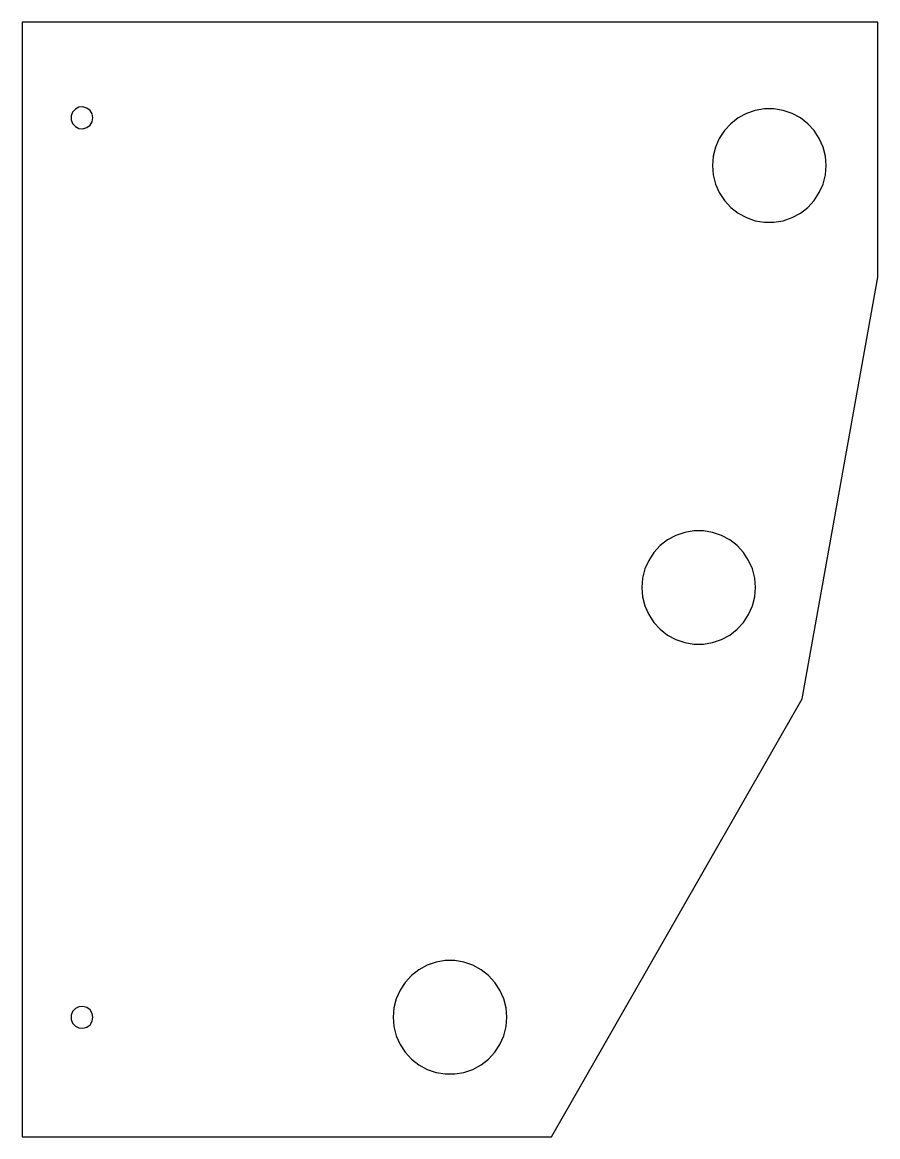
# Model space of a CAD drawing. Header units: millimetres. Extents: x -280 to -65, y 44 to 324.
import ezdxf

# ---------------------------------------------------------------- set-up
doc = ezdxf.new("R2010")
doc.units = ezdxf.units.MM
doc.layers.add('CUT_PROFILE', color=7, linetype='Continuous')

msp = doc.modelspace()

# ---------------------------------------------------------------- linework, layer by layer
at = {"layer": 'CUT_PROFILE'}
for points in [[(-280, 324), (-280, 44), (-147, 44), (-84, 154), (-65, 260), (-65, 324)], [(-262.25, 300), (-262.44, 300.99), (-262.97, 301.85), (-263.77, 302.46), (-264.75, 302.74), (-265.75, 302.65), (-266.66, 302.19), (-267.34, 301.45), (-267.7, 300.51), (-267.7, 299.49), (-267.34, 298.55), (-266.66, 297.81), (-265.75, 297.35), (-264.75, 297.26), (-263.77, 297.54), (-262.97, 298.15), (-262.44, 299.01)], [(-77.97, 288), (-78.16, 290.35), (-78.74, 292.64), (-79.69, 294.8), (-80.98, 296.77), (-82.58, 298.51), (-84.44, 299.96), (-86.51, 301.08), (-88.74, 301.85), (-91.07, 302.24), (-93.43, 302.24), (-95.76, 301.85), (-97.99, 301.08), (-100.06, 299.96), (-101.92, 298.51), (-103.52, 296.77), (-104.81, 294.8), (-105.76, 292.64), (-106.34, 290.35), (-106.53, 288), (-106.34, 285.65), (-105.76, 283.36), (-104.81, 281.2), (-103.52, 279.23), (-101.92, 277.49), (-100.06, 276.04), (-97.99, 274.92), (-95.76, 274.15), (-93.43, 273.76), (-91.07, 273.76), (-88.74, 274.15), (-86.51, 274.92), (-84.44, 276.04), (-82.58, 277.49), (-80.98, 279.23), (-79.69, 281.2), (-78.74, 283.36), (-78.16, 285.65)], [(-95.72, 182), (-95.91, 184.35), (-96.49, 186.64), (-97.44, 188.8), (-98.73, 190.77), (-100.33, 192.51), (-102.19, 193.96), (-104.26, 195.08), (-106.49, 195.85), (-108.82, 196.24), (-111.18, 196.24), (-113.51, 195.85), (-115.74, 195.08), (-117.81, 193.96), (-119.67, 192.51), (-121.27, 190.77), (-122.56, 188.8), (-123.51, 186.64), (-124.09, 184.35), (-124.28, 182), (-124.09, 179.65), (-123.51, 177.36), (-122.56, 175.2), (-121.27, 173.23), (-119.67, 171.49), (-117.81, 170.04), (-115.74, 168.92), (-113.51, 168.15), (-111.18, 167.76), (-108.82, 167.76), (-106.49, 168.15), (-104.26, 168.92), (-102.19, 170.04), (-100.33, 171.49), (-98.73, 173.23), (-97.44, 175.2), (-96.49, 177.36), (-95.91, 179.65)], [(-158.22, 74), (-158.41, 76.35), (-158.99, 78.64), (-159.94, 80.8), (-161.23, 82.77), (-162.83, 84.51), (-164.69, 85.96), (-166.76, 87.08), (-168.99, 87.85), (-171.32, 88.24), (-173.68, 88.24), (-176.01, 87.85), (-178.24, 87.08), (-180.31, 85.96), (-182.17, 84.51), (-183.77, 82.77), (-185.06, 80.8), (-186.01, 78.64), (-186.59, 76.35), (-186.78, 74), (-186.59, 71.65), (-186.01, 69.36), (-185.06, 67.2), (-183.77, 65.23), (-182.17, 63.49), (-180.31, 62.04), (-178.24, 60.92), (-176.01, 60.15), (-173.68, 59.76), (-171.32, 59.76), (-168.99, 60.15), (-166.76, 60.92), (-164.69, 62.04), (-162.83, 63.49), (-161.23, 65.23), (-159.94, 67.2), (-158.99, 69.36), (-158.41, 71.65)], [(-262.25, 74), (-262.44, 74.99), (-262.97, 75.85), (-263.77, 76.46), (-264.75, 76.74), (-265.75, 76.65), (-266.66, 76.19), (-267.34, 75.45), (-267.7, 74.51), (-267.7, 73.49), (-267.34, 72.55), (-266.66, 71.81), (-265.75, 71.35), (-264.75, 71.26), (-263.77, 71.54), (-262.97, 72.15), (-262.44, 73.01)]]:
    msp.add_lwpolyline(points, close=True, dxfattribs=at)

doc.saveas('drawing.dxf')
